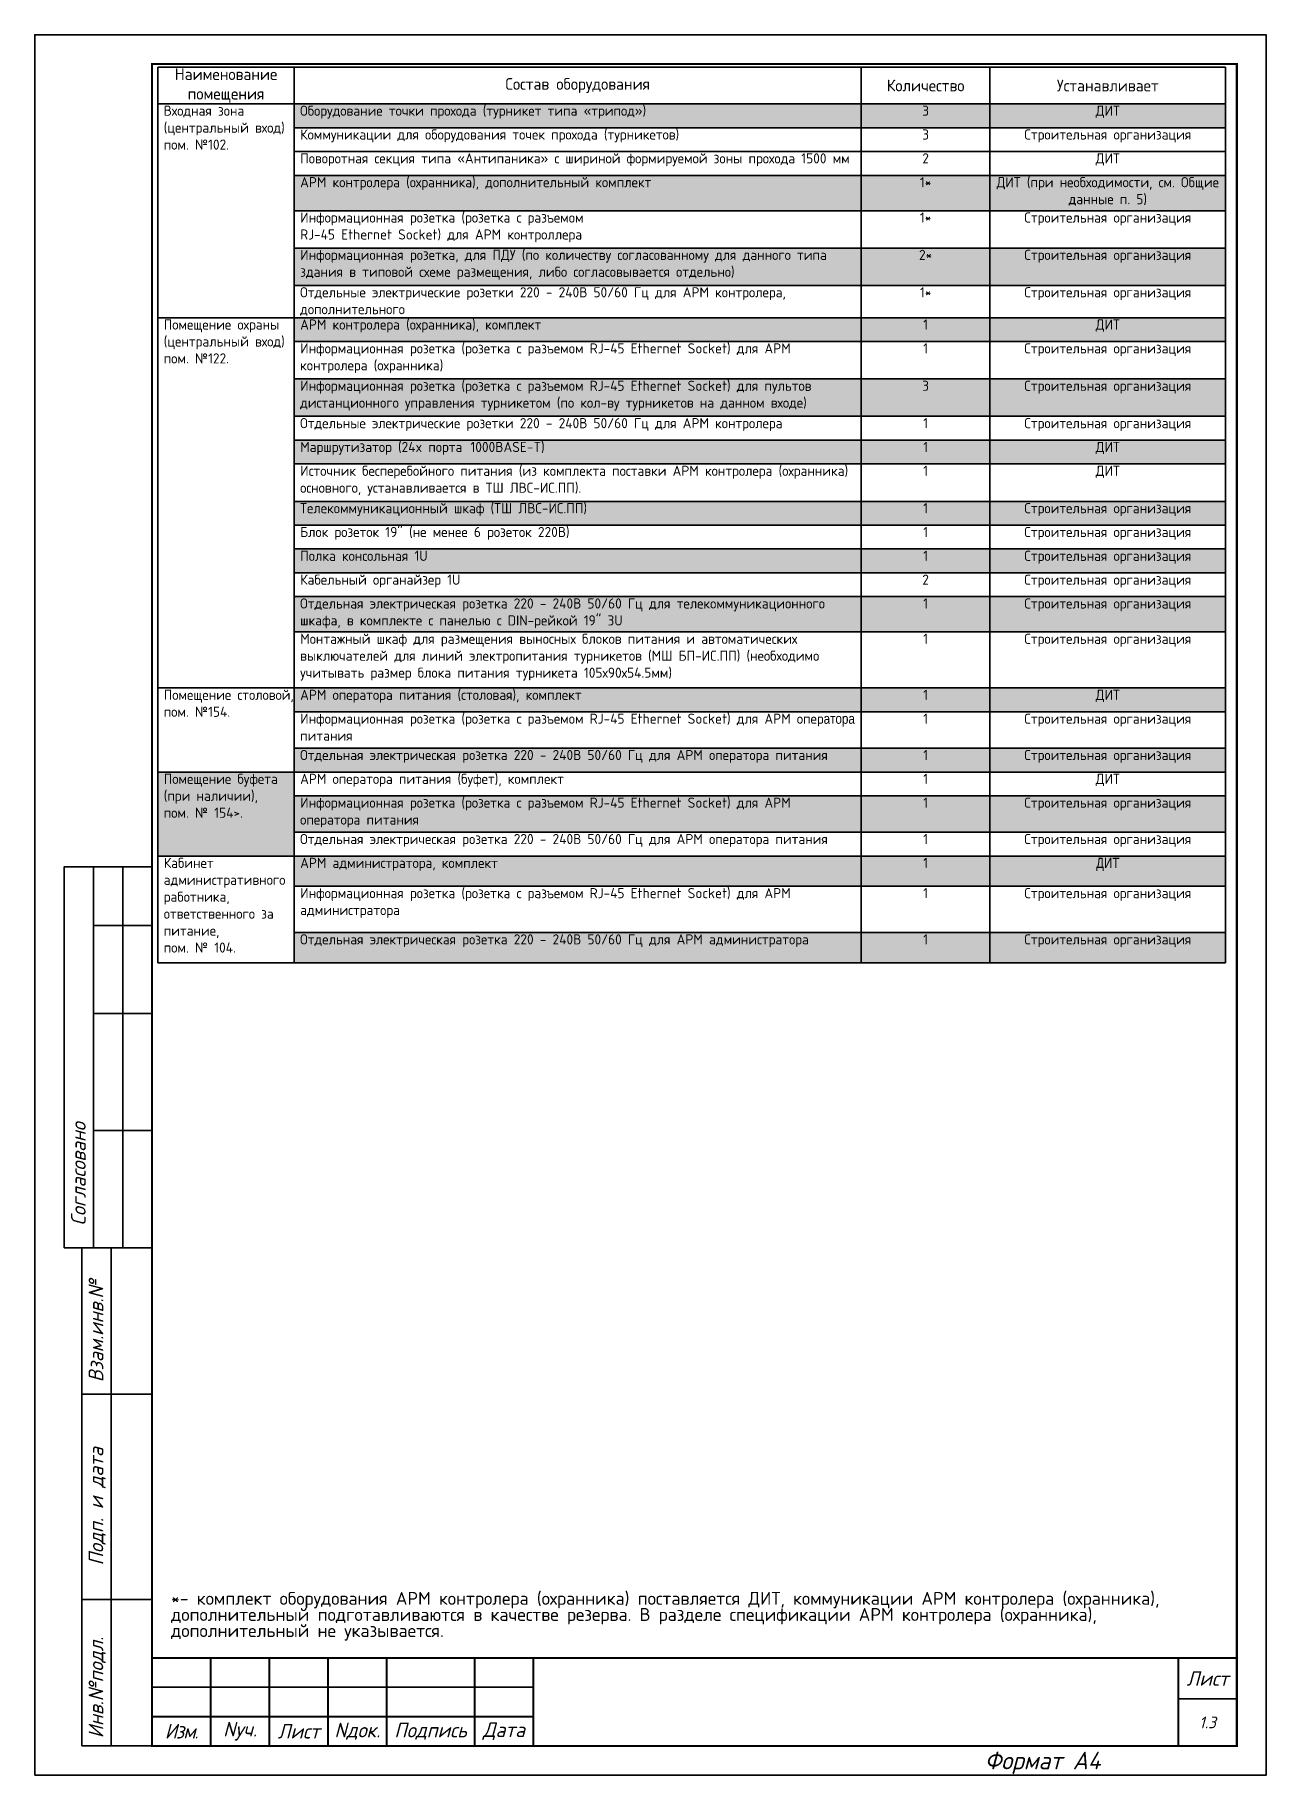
# Paper-space layout 'Общие данные 3' of a CAD drawing. Header units: millimetres. Extents: x -330 to -120, y -1 to 296.
import ezdxf
from ezdxf.enums import TextEntityAlignment as Align

# ---------------------------------------------------------------- set-up
doc = ezdxf.new("R2010")
doc.units = ezdxf.units.MM
doc.styles.add('GOST-2.304_Type-B_italic', font='GOST_Common Italic.ttf')
doc.styles.add('KOSTY_STYLE', font='isocpeur.ttf')

# ---------------------------------------------------------------- blocks, each defined once
blk = doc.blocks.new('*U54')
for points in [[(0, 0), (210, 0), (210, 297), (0, 297)], [(5, 90), (10, 90), (10, 155), (5, 155)], [(10, 90), (15, 90), (15, 155), (10, 155)], [(15, 90), (20, 90), (20, 155), (15, 155)], [(8, 5), (13, 5), (13, 90), (8, 90)], [(13, 5), (20, 5), (20, 90), (13, 90)]]:
    blk.add_lwpolyline(points, close=True)
at = {"const_width": 0.35}
for points in [[(20, 5), (205, 5), (205, 292), (20, 292)], [(20, 20), (205, 20), (205, 5), (20, 5)]]:
    blk.add_lwpolyline(points, close=True, dxfattribs=at)
for points in [[(10, 145), (20, 145)], [(10, 130), (20, 130)], [(10, 110), (20, 110)], [(8, 65), (20, 65)], [(8, 30), (20, 30)], [(20, 15), (85, 15)], [(195, 13), (205, 13)]]:
    blk.add_lwpolyline(points)
for points in [[(30, 20), (30, 5)], [(40, 20), (40, 5)], [(50, 20), (50, 5)], [(60, 20), (60, 5)], [(75, 20), (75, 5)], [(85, 20), (85, 5)], [(195, 20), (195, 5)], [(20, 10), (85, 10)]]:
    blk.add_lwpolyline(points, dxfattribs=at)
at = {"style": 'GOST-2.304_Type-B_italic'}
for s, p in [('Согласовано', (8.68, 93.8)), ('Взам.инв.№', (11.68, 67.07)), ('Подп. и дата', (11.68, 35.79)), ('Инв.№подл.', (11.68, 6.31))]:
    blk.add_text(s, height=2.5, rotation=90, dxfattribs=at).set_placement(p)
at = {"char_height": 2.5, "attachment_point": 5, "style": 'GOST-2.304_Type-B_italic'}
for s, insert, width in [('Лист', (200, 16.5), 10.0005), ('Nуч.', (35, 7.5), 10), ('Nдок.', (55, 7.5), 10), ('Подпись', (67.5, 7.5), 15), ('Дата', (80, 7.5), 10), ('{\\T0.9;Изм.}', (25, 7.5), 10), ('Лист', (45, 7.5), 10)]:
    blk.add_mtext(s, dxfattribs=dict(at, insert=insert, width=width))
at = {"style": 'GOST-2.304_Type-B_italic'}
for tag, height, p in [('ГРАФА_1Ф6', 4, (145, 12.5)), ('ГРАФА_7Ф6', 2, (200, 9))]:
    blk.add_attdef(tag, text='', height=height, dxfattribs=at).set_placement(p, align=Align.MIDDLE_CENTER)
for tag, p in [('ФОРМАТ', (161.99, 2.5)), ('СВОЙСТВА_2', (179.35, 2.5))]:
    blk.add_attdef(tag, text='', height=3, dxfattribs=at).set_placement(p, align=Align.MIDDLE_LEFT)
blk = doc.blocks.new('*T60')
at = {"color": 0, "linetype": 'ByBlock', "lineweight": -2, "transparency": 16777216}
for p, q in [((0, 0), (182.11, 0)), ((0, 0), (0, -152.84)), ((23.27, 0), (23.27, -152.84)), ((119.95, 0), (119.95, -152.84)), ((141.92, 0), (141.92, -152.84)), ((182.11, 0), (182.11, -152.84)), ((0, -6.26), (182.11, -6.26)), ((23.27, -10.32), (182.11, -10.32)), ((23.27, -14.39), (182.11, -14.39)), ((23.27, -18.46), (182.11, -18.46)), ((23.27, -24.49), (182.11, -24.49)), ((23.27, -30.86), (182.11, -30.86)), ((23.27, -37.24), (182.11, -37.24)), ((0, -42.75), (182.11, -42.75)), ((23.27, -46.82), (182.11, -46.82)), ((23.27, -53.2), (182.11, -53.2)), ((23.27, -59.58), (182.11, -59.58)), ((23.27, -63.64), (182.11, -63.64)), ((23.27, -67.71), (182.11, -67.71)), ((23.27, -74.09), (182.11, -74.09)), ((23.27, -78.15), (182.11, -78.15)), ((23.27, -82.22), (182.11, -82.22)), ((23.27, -86.29), (182.11, -86.29)), ((23.27, -90.35), (182.11, -90.35)), ((23.27, -96.38), (182.11, -96.38)), ((0, -105.94), (182.11, -105.94)), ((23.27, -110.01), (182.11, -110.01)), ((23.27, -116.21), (182.11, -116.21)), ((0, -120.28), (182.11, -120.28)), ((23.27, -124.34), (182.11, -124.34)), ((23.27, -130.55), (182.11, -130.55)), ((0, -134.62), (182.11, -134.62)), ((23.27, -139.78), (182.11, -139.78)), ((23.27, -147.67), (182.11, -147.67)), ((0, -152.84), (182.11, -152.84))]:
    blk.add_line(p, q, dxfattribs=at)
at = {"color": 7, "true_color": 0xf2f2f2, "transparency": 16777216}
for points in [[(23.27, -6.26), (23.27, -10.32), (119.95, -6.26), (119.95, -10.32)], [(119.95, -6.26), (119.95, -10.32), (141.92, -6.26), (141.92, -10.32)], [(141.92, -6.26), (141.92, -10.32), (182.11, -6.26), (182.11, -10.32)], [(23.27, -18.46), (23.27, -24.49), (119.95, -18.46), (119.95, -24.49)], [(119.95, -18.46), (119.95, -24.49), (141.92, -18.46), (141.92, -24.49)], [(141.92, -18.46), (141.92, -24.49), (182.11, -18.46), (182.11, -24.49)], [(23.27, -30.86), (23.27, -37.24), (119.95, -30.86), (119.95, -37.24)], [(119.95, -30.86), (119.95, -37.24), (141.92, -30.86), (141.92, -37.24)], [(141.92, -30.86), (141.92, -37.24), (182.11, -30.86), (182.11, -37.24)], [(23.27, -42.75), (23.27, -46.82), (119.95, -42.75), (119.95, -46.82)], [(119.95, -42.75), (119.95, -46.82), (141.92, -42.75), (141.92, -46.82)], [(141.92, -42.75), (141.92, -46.82), (182.11, -42.75), (182.11, -46.82)], [(23.27, -53.2), (23.27, -59.58), (119.95, -53.2), (119.95, -59.58)], [(119.95, -53.2), (119.95, -59.58), (141.92, -53.2), (141.92, -59.58)], [(141.92, -53.2), (141.92, -59.58), (182.11, -53.2), (182.11, -59.58)], [(23.27, -63.64), (23.27, -67.71), (119.95, -63.64), (119.95, -67.71)], [(119.95, -63.64), (119.95, -67.71), (141.92, -63.64), (141.92, -67.71)], [(141.92, -63.64), (141.92, -67.71), (182.11, -63.64), (182.11, -67.71)], [(23.27, -74.09), (23.27, -78.15), (119.95, -74.09), (119.95, -78.15)], [(119.95, -74.09), (119.95, -78.15), (141.92, -74.09), (141.92, -78.15)], [(141.92, -74.09), (141.92, -78.15), (182.11, -74.09), (182.11, -78.15)], [(23.27, -82.22), (23.27, -86.29), (119.95, -82.22), (119.95, -86.29)], [(119.95, -82.22), (119.95, -86.29), (141.92, -82.22), (141.92, -86.29)], [(141.92, -82.22), (141.92, -86.29), (182.11, -82.22), (182.11, -86.29)], [(23.27, -90.35), (23.27, -96.38), (119.95, -90.35), (119.95, -96.38)], [(119.95, -90.35), (119.95, -96.38), (141.92, -90.35), (141.92, -96.38)], [(141.92, -90.35), (141.92, -96.38), (182.11, -90.35), (182.11, -96.38)], [(23.27, -105.94), (23.27, -110.01), (119.95, -105.94), (119.95, -110.01)], [(119.95, -105.94), (119.95, -110.01), (141.92, -105.94), (141.92, -110.01)], [(141.92, -105.94), (141.92, -110.01), (182.11, -105.94), (182.11, -110.01)], [(23.27, -116.21), (23.27, -120.28), (119.95, -116.21), (119.95, -120.28)], [(119.95, -116.21), (119.95, -120.28), (141.92, -116.21), (141.92, -120.28)], [(141.92, -116.21), (141.92, -120.28), (182.11, -116.21), (182.11, -120.28)], [(0, -120.28), (0, -134.62), (23.27, -120.28), (23.27, -134.62)], [(23.27, -124.34), (23.27, -130.55), (119.95, -124.34), (119.95, -130.55)], [(119.95, -124.34), (119.95, -130.55), (141.92, -124.34), (141.92, -130.55)], [(141.92, -124.34), (141.92, -130.55), (182.11, -124.34), (182.11, -130.55)], [(23.27, -134.62), (23.27, -139.78), (119.95, -134.62), (119.95, -139.78)], [(119.95, -134.62), (119.95, -139.78), (141.92, -134.62), (141.92, -139.78)], [(141.92, -134.62), (141.92, -139.78), (182.11, -134.62), (182.11, -139.78)], [(23.27, -147.67), (23.27, -152.84), (119.95, -147.67), (119.95, -152.84)], [(119.95, -147.67), (119.95, -152.84), (141.92, -147.67), (141.92, -152.84)], [(141.92, -147.67), (141.92, -152.84), (182.11, -147.67), (182.11, -152.84)]]:
    blk.add_solid(points, dxfattribs=at)
at = {"color": 0, "transparency": 16777216, "style": 'GOST-2.304_Type-B_italic'}
for s, insert, char_height, width, attachment_point in [('{\\fGOST Common|b1|i0|c204|p34;Наи\\C256;менование помещ\\C0;ения}', (11.63, -3.13), 2, 20.2686, 5), ('{\\fGOST Common|b1|i0|c204|p34;Состав оборудования}', (71.61, -3.13), 2, 93.6861, 5), ('{\\fGOST Common|b1|i0|c204|p34;Количество }', (130.94, -3.13), 2, 18.9672, 5), ('{\\fGOST Common|b1|i0|c204|p34;Устанавливает}', (162.01, -3.13), 2, 37.1848, 5), ('{\\fGOST Common|b0|i0|c204|p34;\\H0.66667x;\\C256;Входная зона\\P(центральный вход)\\P\\C256;\\c0;пом. №102.}', (1, -6.56), 2.6, 21.2686, 1), ('{\\fGOST Common|b0|i0|c204|p34;\\H0.66667x;\\C256;Оборудование точки прохода (турникет типа «трипод»)}', (24.27, -6.56), 2.6, 94.6861, 1), ('{\\fGOST Common|b0|i0|c204|p34;\\H0.66667x;\\C256;3}', (130.94, -6.56), 2.6, 19.9672, 2), ('{\\fGOST Common|b0|i0|c204|p34;\\H0.66667x;\\C256;ДИТ}', (162.01, -6.56), 2.6, 38.1848, 2), ('{\\fGOST Common|b0|i0|c204|p34;\\H0.66667x;\\C256;Коммуникации для оборудования точек прохода (турникетов)}', (24.27, -10.62), 2.6, 94.6861, 1), ('{\\fGOST Common|b0|i0|c204|p34;\\H0.66667x;\\C256;3}', (130.94, -10.62), 2.6, 19.9672, 2), ('{\\fGOST Common|b0|i0|c204|p34;\\H0.66667x;\\C256;Строительная организация}', (162.01, -10.62), 2.6, 38.1848, 2), ('{\\fGOST Common|b0|i0|c204|p34;\\H0.66667x;\\C256;\\c0;Поворотная секция типа «Антипаника» с шириной формируемой зоны прохода 1500 мм}', (24.27, -14.69), 2.6, 94.6861, 1), ('{\\fGOST Common|b0|i0|c204|p34;\\H0.66667x;\\C256;2}', (130.94, -14.69), 2.6, 19.9672, 2), ('{\\fGOST Common|b0|i0|c204|p34;\\H0.66667x;\\C256;ДИТ}', (162.01, -14.69), 2.6, 38.1848, 2), ('{\\fGOST Common|b0|i0|c204|p34;\\H0.66667x;\\C256;\\c0;АРМ контролера (охранника), дополнительный комплект}', (24.27, -18.76), 2.6, 94.6861, 1), ('{\\fGOST Common|b0|i0|c204|p34;\\H0.66667x;\\C256;\\c0;1*}', (130.94, -18.76), 2.6, 19.9672, 2), ('{\\fGOST Common|b0|i0|c204|p34;\\H0.66667x;\\C256;\\c0;ДИТ (при необходимости, см. Общие данные п. 5)}', (162.01, -18.76), 2.6, 38.1848, 2), ('{\\fGOST Common|b0|i0|c204|p34;\\H0.66667x;\\C256;\\c0;Информационная розетка (розетка с разъемом ^JRJ-45 Ethernet Socket) для АРМ контроллера}', (24.27, -24.79), 2.6, 94.6861, 1), ('{\\fGOST Common|b0|i0|c204|p34;\\H0.66667x;\\C256;\\c0;1*}', (130.94, -24.79), 2.6, 19.9672, 2), ('{\\fGOST Common|b0|i0|c204|p34;\\H0.66667x;\\C256;Строительная организация}', (162.01, -24.79), 2.6, 38.1848, 2), ('{\\fGOST Common|b0|i0|c204|p34;\\H0.66667x;\\C256;\\c0;Информационная розетка, для ПДУ (по количеству согласованному для данного типа здания в типовой схеме размещения, либо согласовывается отдельно)}', (24.27, -31.16), 2.6, 94.6861, 1), ('{\\fGOST Common|b0|i0|c204|p34;\\H0.66667x;\\C256;\\c0;2*}', (130.94, -31.16), 2.6, 19.9672, 2), ('{\\fGOST Common|b0|i0|c204|p34;\\H0.66667x;\\C256;Строительная организация}', (162.01, -31.16), 2.6, 38.1848, 2), ('{\\fGOST Common|b0|i0|c204|p34;\\H0.66667x;\\C256;\\c0;Отдельные электрические розетки 220 - 240В 50/60 Гц для АРМ контролера, дополнительного}', (24.27, -37.54), 2.6, 94.6861, 1), ('{\\fGOST Common|b0|i0|c204|p34;\\H0.66667x;\\C256;\\c0;1*}', (130.94, -37.54), 2.6, 19.9672, 2), ('{\\fGOST Common|b0|i0|c204|p34;\\H0.66667x;\\C256;Строительная организация}', (162.01, -37.54), 2.6, 38.1848, 2), ('{\\fGOST Common|b0|i0|c204|p34;\\H0.66667x;\\C256;Помещение охраны (центральный вход)\\P\\C256;\\c0;пом. №122.}', (1, -43.05), 2.6, 21.2686, 1), ('{\\fGOST Common|b0|i0|c204|p34;\\H0.66667x;\\C256;АРМ контролера (охранника)\\C256;\\c0;, комплект}', (24.27, -43.05), 2.6, 94.6861, 1), ('{\\fGOST Common|b0|i0|c204|p34;\\H0.66667x;\\C256;1}', (130.94, -43.05), 2.6, 19.9672, 2), ('{\\fGOST Common|b0|i0|c204|p34;\\H0.66667x;\\C256;ДИТ}', (162.01, -43.05), 2.6, 38.1848, 2), ('{\\fGOST Common|b0|i0|c204|p34;\\H0.66667x;\\C256;Информационная розетка (розетка с разъемом RJ-45 Ethernet Socket) для АРМ контроле\\C256;\\c0;ра (охранника)}', (24.27, -47.12), 2.6, 94.6861, 1), ('{\\fGOST Common|b0|i0|c204|p34;\\H0.66667x;\\C256;\\c0;1}', (130.94, -47.12), 2.6, 19.9672, 2), ('{\\fGOST Common|b0|i0|c204|p34;\\H0.66667x;\\C256;Строительная организация}', (162.01, -47.12), 2.6, 38.1848, 2), ('{\\fGOST Common|b0|i0|c204|p34;\\H0.66667x;\\C256;Информационная розетка (розетка с разъемом RJ-45 Ethernet Socket) для пультов дистанционного управления турникетом (по кол-ву турникетов на данном входе)}', (24.27, -53.5), 2.6, 94.6861, 1), ('{\\fGOST Common|b0|i0|c204|p34;\\H0.66667x;\\C256;3}', (130.94, -53.5), 2.6, 19.9672, 2), ('{\\fGOST Common|b0|i0|c204|p34;\\H0.66667x;\\C256;Строительная организация}', (162.01, -53.5), 2.6, 38.1848, 2), ('{\\fGOST Common|b0|i0|c204|p34;\\H0.66667x;\\C256;Отдельные электрические розетки 220 - 240В 50/60 Гц для АРМ контролера\\K\\C152;\\c12611584; }', (24.27, -59.88), 2.6, 94.6861, 1), ('{\\fGOST Common|b0|i0|c204|p34;\\H0.66667x;\\C256;\\c0;1}', (130.94, -59.88), 2.6, 19.9672, 2), ('{\\fGOST Common|b0|i0|c204|p34;\\H0.66667x;\\C256;Строительная организация}', (162.01, -59.88), 2.6, 38.1848, 2), ('{\\fGOST Common|b0|i0|c204|p34;\\H0.66667x;\\C256;Маршрутизатор\\C256;\\c0; (24x порта\\H1.3125x; \\H0.7619x;1000BASE-T)}', (24.27, -63.94), 2.6, 94.6861, 1), ('{\\fGOST Common|b0|i0|c204|p34;\\H0.66667x;\\C256;1}', (130.94, -63.94), 2.6, 19.9672, 2), ('{\\fGOST Common|b0|i0|c204|p34;\\H0.66667x;\\C256;ДИТ}', (162.01, -63.94), 2.6, 38.1848, 2), ('{\\fGOST Common|b0|i0|c204|p34;\\H0.66667x;\\C256;Источник бесперебойн\\C256;\\c0;ого питания (из комплекта поставки АРМ контролера (охранника) основного, устанавливается в ТШ ЛВС-ИС.ПП).}', (24.27, -68.01), 2.6, 94.6861, 1), ('{\\fGOST Common|b0|i0|c204|p34;\\H0.66667x;\\C256;1}', (130.94, -68.01), 2.6, 19.9672, 2), ('{\\fGOST Common|b0|i0|c204|p34;\\H0.66667x;\\C256;ДИТ}', (162.01, -68.01), 2.6, 38.1848, 2), ('{\\fGOST Common|b0|i0|c204|p34;\\H0.66667x;\\C256;Телекомм\\C256;\\c0;уникационный шкаф (ТШ ЛВС-ИС.ПП)}', (24.27, -74.39), 2.6, 94.6861, 1), ('{\\fGOST Common|b0|i0|c204|p34;\\H0.66667x;\\C256;1}', (130.94, -74.39), 2.6, 19.9672, 2), ('{\\fGOST Common|b0|i0|c204|p34;\\H0.66667x;\\C256;Строительная организация}', (162.01, -74.39), 2.6, 38.1848, 2), ('{\\fGOST Common|b0|i0|c204|p34;\\H0.66667x;\\C256;\\c0;Блок розеток 19" (не менее 6 розеток 220В)}', (24.27, -78.45), 2.6, 94.6861, 1), ('{\\fGOST Common|b0|i0|c204|p34;\\H0.66667x;\\C256;1}', (130.94, -78.45), 2.6, 19.9672, 2), ('{\\fGOST Common|b0|i0|c204|p34;\\H0.66667x;\\C256;Строительная организация}', (162.01, -78.45), 2.6, 38.1848, 2), ('{\\fGOST Common|b0|i0|c204|p34;\\H0.66667x;\\C256;\\c0;Полка консольная 1U}', (24.27, -82.52), 2.6, 94.6861, 1), ('{\\fGOST Common|b0|i0|c204|p34;\\H0.66667x;\\C256;\\c0;1}', (130.94, -82.52), 2.6, 19.9672, 2), ('{\\fGOST Common|b0|i0|c204|p34;\\H0.66667x;\\C256;Строительная организация}', (162.01, -82.52), 2.6, 38.1848, 2), ('{\\fGOST Common|b0|i0|c204|p34;\\H0.66667x;\\C256;\\c0;Кабельный органайзер 1U}', (24.27, -86.59), 2.6, 94.6861, 1), ('{\\fGOST Common|b0|i0|c204|p34;\\H0.66667x;\\C256;\\c0;2}', (130.94, -86.59), 2.6, 19.9672, 2), ('{\\fGOST Common|b0|i0|c204|p34;\\H0.66667x;\\C256;Строительная организация}', (162.01, -86.59), 2.6, 38.1848, 2), ('{\\fGOST Common|b0|i0|c204|p34;\\H0.66667x;\\C256;Отдельная электрическая розетка 220 - 240В 50/60 Гц для телекоммуникационного шкафа, в комплекте с панелью с DIN-рейкой 19" 3U}', (24.27, -90.65), 2.6, 94.6861, 1), ('{\\fGOST Common|b0|i0|c204|p34;\\H0.66667x;\\C256;1}', (130.94, -90.65), 2.6, 19.9672, 2), ('{\\fGOST Common|b0|i0|c204|p34;\\H0.66667x;\\C256;Строительная организация}', (162.01, -90.65), 2.6, 38.1848, 2), ('{\\fGOST Common|b0|i0|c204|p34;\\H0.66667x;\\C256;Монтажный шкаф для разме\\C256;\\c0;щения выносных блоков питания и автоматических выключателей для линий электропитания турникетов (МШ БП-ИС.ПП) (необходимо учитывать размер блока питания турникета 105х90х54.5мм)}', (24.27, -96.68), 2.6, 94.6861, 1), ('{\\fGOST Common|b0|i0|c204|p34;\\H0.66667x;\\C256;\\c0;1}', (130.94, -96.68), 2.6, 19.9672, 2), ('{\\fGOST Common|b0|i0|c204|p34;\\H0.66667x;\\C256;Строительная организация}', (162.01, -96.68), 2.6, 38.1848, 2), ('{\\fGOST Common|b0|i0|c204|p34;\\H0.66667x;\\C256;Помещение столовой, \\P\\C256;\\c0;пом. №154.}', (1, -106.24), 2.6, 21.2686, 1), ('{\\fGOST Common|b0|i0|c204|p34;\\H0.66667x;\\C256;АРМ опера\\C256;\\c0;тора питания (столовая), комплект}', (24.27, -106.24), 2.6, 94.6861, 1), ('{\\fGOST Common|b0|i0|c204|p34;\\H0.66667x;\\C256;1}', (130.94, -106.24), 2.6, 19.9672, 2), ('{\\fGOST Common|b0|i0|c204|p34;\\H0.66667x;\\C256;ДИТ}', (162.01, -106.24), 2.6, 38.1848, 2), ('{\\fGOST Common|b0|i0|c204|p34;\\H0.66667x;\\C256;Информационная розетка (розетка с разъемом RJ-45 Ethernet Socket) для АРМ опер\\fArial Narrow|b0|i0|c204|p34;атора \\fGOST Common|b0|i0|c204|p34;питания}', (24.27, -110.31), 2.6, 94.6861, 1), ('{\\fGOST Common|b0|i0|c204|p34;\\H0.66667x;\\C256;1}', (130.94, -110.31), 2.6, 19.9672, 2), ('{\\fGOST Common|b0|i0|c204|p34;\\H0.66667x;\\C256;Строительная организация}', (162.01, -110.31), 2.6, 38.1848, 2), ('{\\fGOST Common|b0|i0|c204|p34;\\H0.66667x;\\C256;Отдельная электрическая розетка 220 - 240В 50/60 Гц для АРМ оператора питания}', (24.27, -116.51), 2.6, 94.6861, 1), ('{\\fGOST Common|b0|i0|c204|p34;\\H0.66667x;\\C256;1}', (130.94, -116.51), 2.6, 19.9672, 2), ('{\\fGOST Common|b0|i0|c204|p34;\\H0.66667x;\\C256;Строительная организация}', (162.01, -116.51), 2.6, 38.1848, 2), ('{\\fGOST Common|b0|i0|c204|p34;\\H0.66667x;\\C256;Помещение буфета (при наличии), \\P\\C256;\\c0;пом. № 154>.}', (1, -120.58), 2.6, 21.2686, 1), ('{\\fGOST Common|b0|i0|c204|p34;\\H0.66667x;\\C256;АРМ оператор\\C256;\\c0;а питания (буфет), комплект}', (24.27, -120.58), 2.6, 94.6861, 1), ('{\\fGOST Common|b0|i0|c204|p34;\\H0.66667x;\\C256;1}', (130.94, -120.58), 2.6, 19.9672, 2), ('{\\fGOST Common|b0|i0|c204|p34;\\H0.66667x;\\C256;ДИТ}', (162.01, -120.58), 2.6, 38.1848, 2), ('{\\fGOST Common|b0|i0|c204|p34;\\H0.66667x;\\C256;Информационная розетка (розетка с разъемом RJ-45 Ethernet Socket) для АРМ оператора питания}', (24.27, -124.64), 2.6, 94.6861, 1), ('{\\fGOST Common|b0|i0|c204|p34;\\H0.66667x;\\C256;1}', (130.94, -124.64), 2.6, 19.9672, 2), ('{\\fGOST Common|b0|i0|c204|p34;\\H0.66667x;\\C256;Строительная организация}', (162.01, -124.64), 2.6, 38.1848, 2), ('{\\fGOST Common|b0|i0|c204|p34;\\H0.66667x;\\C256;Отдельная электрическая розетка 220 - 240В 50/60 Гц для АРМ оператора питания}', (24.27, -130.85), 2.6, 94.6861, 1), ('{\\fGOST Common|b0|i0|c204|p34;\\H0.66667x;\\C256;1}', (130.94, -130.85), 2.6, 19.9672, 2), ('{\\fGOST Common|b0|i0|c204|p34;\\H0.66667x;\\C256;Строительная организация}', (162.01, -130.85), 2.6, 38.1848, 2), ('{\\fGOST Common|b0|i0|c204|p34;\\H0.66667x;\\C256;Кабинет  административного работника, ответственного за питание, \\P\\C256;\\c0;пом. № 104.}', (1, -134.92), 2.6, 21.2686, 1), ('{\\fGOST Common|b0|i0|c204|p34;\\H0.66667x;\\C256;\\c0;АРМ администратора, комплект}', (24.27, -134.92), 2.6, 94.6861, 1), ('{\\fGOST Common|b0|i0|c204|p34;\\H0.66667x;\\C256;1}', (130.94, -134.92), 2.6, 19.9672, 2), ('{\\fArial Narrow|b0|i0|c204|p34;\\H0.66667x;\\C256;ДИТ}', (162.01, -134.92), 2.6, 38.1848, 2), ('{\\fGOST Common|b0|i0|c204|p34;\\H0.66667x;\\C256;Информационная розетка (розетка с разъемом RJ-45 Ethernet Socket) для АРМ администратора}', (24.27, -140.08), 2.6, 94.6861, 1), ('{\\fGOST Common|b0|i0|c204|p34;\\H0.66667x;\\C256;1}', (130.94, -140.08), 2.6, 19.9672, 2), ('{\\fGOST Common|b0|i0|c204|p34;\\H0.66667x;\\C256;Строительная организация}', (162.01, -140.08), 2.6, 38.1848, 2), ('{\\fGOST Common|b0|i0|c204|p34;\\H0.66667x;\\C256;Отдельная электрическая розетка 220 - 240В 50/60 Гц для АРМ администратора}', (24.27, -147.97), 2.6, 94.6861, 1), ('{\\fGOST Common|b0|i0|c204|p34;\\H0.66667x;\\C256;1}', (130.94, -147.97), 2.6, 19.9672, 2), ('{\\fGOST Common|b0|i0|c204|p34;\\H0.66667x;\\C256;Строительная организация}', (162.01, -147.97), 2.6, 38.1848, 2)]:
    blk.add_mtext(s, dxfattribs=dict(at, insert=insert, char_height=char_height, width=width, attachment_point=attachment_point))

psp = doc.layouts.new('Общие данные 3')

# ---------------------------------------------------------------- block references
ref = psp.add_blockref('*U54', (-330.47, -0.97))
ref.add_attrib('ГРАФА_7Ф6', '1.3', dxfattribs={"height": 2, "style": 'GOST-2.304_Type-B_italic'}).set_placement((-130.47, 8.03), align=Align.MIDDLE_CENTER)
ref.add_attrib('ФОРМАТ', 'Формат А4', dxfattribs={"height": 3, "style": 'GOST-2.304_Type-B_italic'}).set_placement((-168.48, 1.53), align=Align.MIDDLE_LEFT)
psp.add_blockref('*T60', (-309.49, 290.5))

# ---------------------------------------------------------------- texts
at = {"color": 18, "lineweight": 120, "true_color": 0x000000, "insert": (-307.24, 30.3), "char_height": 2.2, "attachment_point": 1, "style": 'KOSTY_STYLE'}
psp.add_mtext_dynamic_manual_height_columns('\\pxsm0.75;*- комплект оборудования АРМ контролера (охранника) поставляется ДИТ, коммуникации АРМ контролера (охранника), дополнительный подготавливаются в качестве резерва. В разделе спецификации АРМ контролера (охранника), дополнительный не указывается. ', width=179.7069, gutter_width=1250, heights=[0], dxfattribs=at)

doc.saveas('drawing.dxf')
